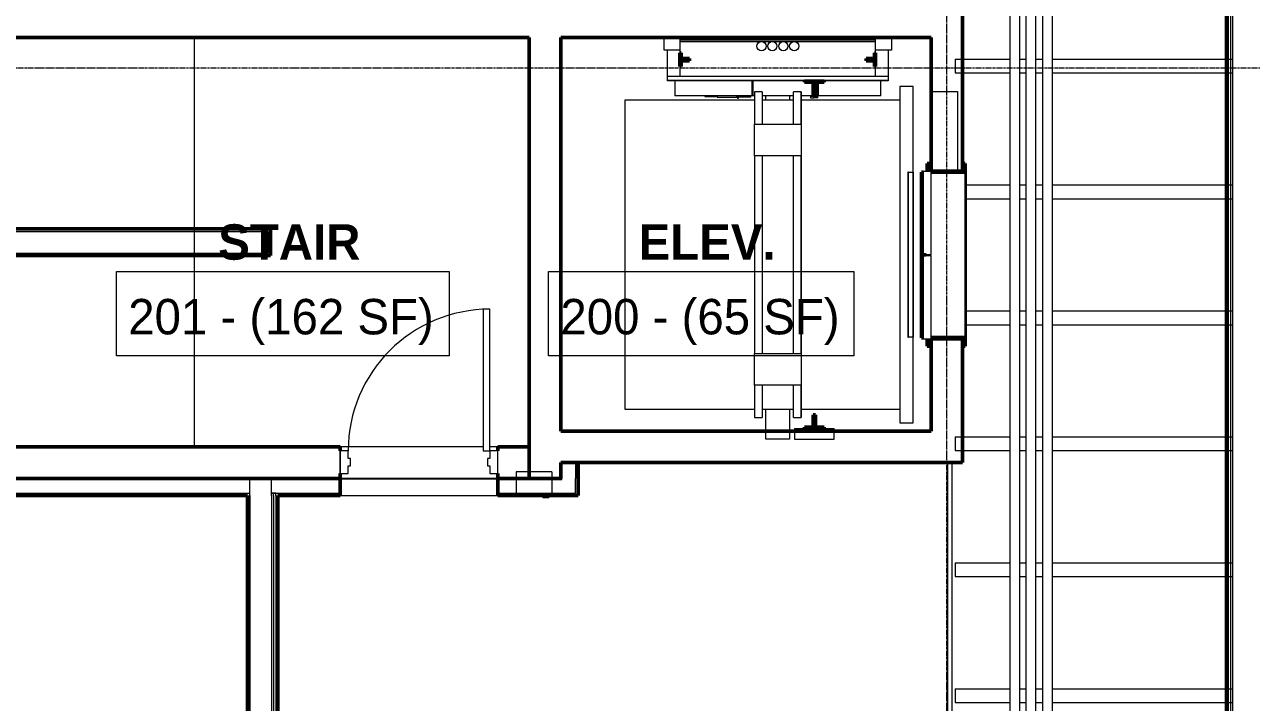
# Model space of a CAD drawing. Header units: inches. Extents: x -4218 to -1830, y 9767 to 12426.
# Drawn here: x -3715.5 to -3403.9, y 11374 to 11546.3 of the extents above; entities that cross this region are included whole.
import ezdxf

# ---------------------------------------------------------------- set-up
doc = ezdxf.new("R2010")
doc.units = ezdxf.units.IN
doc.header["$MEASUREMENT"] = 0
doc.linetypes.add('Grid Line 1_2_', pattern=[0.875, 0.5, -0.125, 0.125, -0.125])
for name, color, linetype, lineweight in [('0-1', 7, 'Continuous', 5), ('0-2', 10, 'Continuous', 9), ('A-AREA-IDEN', 2, 'Continuous', 9), ('A-DOOR-1', 10, 'Continuous', 9), ('A-DOOR-2', 50, 'Continuous', 20), ('A-DOOR-FRAM-3', 50, 'Continuous', 20), ('A-FLOR-1', 252, 'Continuous', 9), ('A-FLOR-2', 10, 'Continuous', 9), ('A-FLOR-3', 192, 'Continuous', 9), ('A-GENM-1', 252, 'Continuous', 9), ('A-GENM-2', 253, 'Continuous', 9), ('A-GENM-3', 7, 'Continuous', 50), ('A-GENM-4', 10, 'Continuous', 9), ('A-GENM-5', 254, 'Continuous', 9), ('A-WALL-1', 7, 'Continuous', 50), ('A-WALL-2', 250, 'Continuous', 13), ('A-WALL-3', 10, 'Continuous', 9), ('A-WALL-4', 252, 'Continuous', 9), ('A-WALL-5', 253, 'Continuous', 9), ('A-WALL-6', 254, 'Continuous', 9), ('E-FIRE-1', 10, 'Continuous', 9), ('E-FIRE-2', 252, 'Continuous', 9), ('E-FIRE-3', 253, 'Continuous', 9), ('G-IMPT-1', 10, 'Continuous', 9), ('I-WALL-1', 7, 'Continuous', 50), ('I-WALL-3', 252, 'Continuous', 9), ('P-PIPE-1', 10, 'Continuous', 9), ('Q-SPCQ-1', 10, 'Continuous', 9), ('S-BEAM', 12, 'Continuous', 9), ('S-GRID-1', 1, 'Grid Line 1_2_', 9)]:
    doc.layers.add(name, color=color, linetype=linetype, lineweight=lineweight)
doc.styles.add('Century Gothic', font='ufonts.com_century-gothic.ttf', dxfattribs={"height": 9})
doc.styles.add('Century Gothic_B', font='GOTHICB.TTF', dxfattribs={"height": 9})

# ---------------------------------------------------------------- blocks, each defined once
blk = doc.blocks.new('104416 - Fire Extinguishers - Wall - Class A - Light - 2A-2205784-BACKGROUND - RCP - 2ND FLOOR')
at = {"layer": 'E-FIRE-1'}
for p, q in [((13.19, 2.44), (13.19, 2.19)), ((23.19, 2.44), (13.19, 2.44)), ((23.19, 2.44), (13.19, 2.44)), ((13.19, 2.19), (13.19, 2.44)), ((14.41, 2.44), (14.41, 2.69)), ((15.91, 2.69), (14.44, 2.69)), ((14.44, 2.69), (14.44, 2.44)), ((15.91, 2.44), (15.91, 2.69)), ((15.94, 2.44), (15.94, 2.69)), ((23.19, 2.19), (23.19, 2.44)), ((23.19, 2.19), (23.19, 2.44))]:
    blk.add_line(p, q, dxfattribs=at)
at = {"layer": 'E-FIRE-2'}
for p, q in [((13.19, 2.19), (23.19, 2.19)), ((13.63, -2.15), (13.63, 2.19)), ((22.75, -3.81), (22.75, 2.19)), ((13.63, -3.81), (13.63, -2.19)), ((13.63, -3.81), (22.75, -3.81))]:
    blk.add_line(p, q, dxfattribs=at)
at = {"layer": 'E-FIRE-3'}
blk.add_line((22.75, 2.19), (13.63, 2.19), dxfattribs=at)
blk = doc.blocks.new('CTR - 1st Phase - Common Walls_rvt-1-BACKGROUND - RCP - 2ND FLOOR')
at = {"layer": 'A-WALL-1'}
for p, q in [((-3579.32, 11430.99), (-3579.32, 11434.99)), ((-3579.32, 11434.99), (-3574.95, 11434.99)), ((-3574.95, 11434.99), (-3574.95, 11430.99)), ((-3827.32, 11430.99), (-3635.32, 11430.99)), ((-3635.32, 11430.99), (-3635.32, 11426.61)), ((-3595.32, 11426.61), (-3595.32, 11430.99)), ((-3595.32, 11430.99), (-3579.32, 11430.99)), ((-3574.95, 11430.99), (-3574.95, 11427.24)), ((-3658.9, 11426.61), (-3827.32, 11426.61)), ((-3635.32, 11426.61), (-3651.15, 11426.61)), ((-3574.95, 11426.61), (-3595.32, 11426.61)), ((-3574.95, 11427.24), (-3574.95, 11426.61))]:
    blk.add_line(p, q, dxfattribs=at)
at = {"layer": 'A-WALL-2'}
for p, q in [((-3409.8, 11255.36), (-3409.8, 11647.86)), ((-3409.17, 11255.36), (-3409.17, 11647.24)), ((-3408.67, 11255.36), (-3408.67, 11646.74)), ((-3579.07, 11434.99), (-3579.07, 11430.99)), ((-3575.57, 11434.99), (-3575.57, 11430.99)), ((-3827.32, 11430.74), (-3658.27, 11430.74)), ((-3658.27, 11427.24), (-3658.27, 11430.74)), ((-3652.77, 11430.74), (-3658.27, 11430.74)), ((-3658.27, 11430.74), (-3652.77, 11430.74)), ((-3652.77, 11427.24), (-3652.77, 11430.74)), ((-3652.77, 11430.74), (-3635.32, 11430.74)), ((-3595.32, 11430.74), (-3579.07, 11430.74)), ((-3579.07, 11430.74), (-3579.07, 11430.99)), ((-3575.57, 11430.74), (-3575.57, 11430.99)), ((-3575.57, 11427.24), (-3575.57, 11430.74)), ((-3827.32, 11427.24), (-3658.27, 11427.24)), ((-3658.27, 11426.61), (-3658.27, 11427.24)), ((-3658.27, 11426.61), (-3658.27, 11370.36)), ((-3652.77, 11426.61), (-3652.77, 11427.24)), ((-3652.27, 11427.24), (-3652.77, 11427.24)), ((-3652.77, 11427.24), (-3652.27, 11427.24)), ((-3652.77, 11426.61), (-3652.77, 11370.36)), ((-3652.27, 11426.61), (-3652.27, 11427.24)), ((-3651.65, 11427.24), (-3652.27, 11427.24)), ((-3652.27, 11427.24), (-3651.65, 11427.24)), ((-3652.27, 11426.61), (-3652.27, 11370.36)), ((-3651.65, 11426.61), (-3651.65, 11427.24)), ((-3651.65, 11427.24), (-3635.32, 11427.24)), ((-3651.65, 11426.61), (-3651.65, 11370.36)), ((-3595.32, 11427.24), (-3575.57, 11427.24))]:
    blk.add_line(p, q, dxfattribs=at)
at = {"layer": 'A-WALL-3'}
for p, q in [((-3595.32, 11430.99), (-3635.32, 11430.99)), ((-3635.32, 11426.61), (-3595.32, 11426.61))]:
    blk.add_line(p, q, dxfattribs=at)
at = {"layer": 'A-WALL-4'}
for p, q in [((-3635.32, 11430.99), (-3635.32, 11426.61)), ((-3595.32, 11430.99), (-3595.32, 11426.61))]:
    blk.add_line(p, q, dxfattribs=at)
at = {"layer": 'A-WALL-5'}
for p, q in [((-3827.32, 11430.99), (-3590.7, 11430.99)), ((-3581.57, 11430.99), (-3579.32, 11430.99))]:
    blk.add_line(p, q, dxfattribs=at)
at = {"layer": 'A-WALL-6'}
blk.add_line((-3574.95, 11434.99), (-3579.32, 11434.99), dxfattribs=at)
at = {"layer": 'I-WALL-1'}
for p, q in [((-3410.3, 11255.36), (-3410.3, 11648.36)), ((-3658.9, 11370.36), (-3658.9, 11426.61)), ((-3651.15, 11426.61), (-3651.15, 11370.36))]:
    blk.add_line(p, q, dxfattribs=at)
at = {"layer": 'I-WALL-3'}
blk.add_line((-3410.3, 11256.26), (-3410.3, 11648.36), dxfattribs=at)
at = {"layer": 'P-PIPE-1'}
for p, q in [((-3465.19, 11026.52), (-3465.19, 11687.66)), ((-3462.81, 11687.66), (-3462.81, 11026.52)), ((-3461.19, 11026.52), (-3461.19, 11687.66)), ((-3458.81, 11687.66), (-3458.81, 11026.52)), ((-3456.94, 11026.52), (-3456.94, 11687.66)), ((-3454.57, 11687.66), (-3454.57, 11026.52))]:
    blk.add_line(p, q, dxfattribs=at)
at = {"layer": '0-2', "rotation": 180}
blk.add_blockref('104416 - Fire Extinguishers - Wall - Class A - Light - 2A-2205784-BACKGROUND - RCP - 2ND FLOOR', (-3567.95, 11428.8), dxfattribs=at)
blk = doc.blocks.new('Elevator Door-Center - 48_ x 84_-2010370-BACKGROUND - RCP - 2ND FLOOR')
at = {"layer": 'Q-SPCQ-1'}
for p, q in [((-4.03, 6), (-25.22, 6)), ((-25.22, 6), (-25.22, 4)), ((-25.22, 4), (-4.03, 4)), ((-4.03, 6), (-4.03, 4)), ((17.41, 6), (-3.78, 6)), ((-3.78, 6), (-3.78, 4)), ((-3.78, 4), (17.41, 4)), ((17.41, 6), (17.41, 4))]:
    blk.add_line(p, q, dxfattribs=at)
blk = doc.blocks.new('Otis_G2S_072320191620 - Duty_3500_Speed_150_Seismic_N_CabHeight_93_CabPanels_Y_EntHeight_84_CwtLoc_L2_CwtSafety_N_DoorHand_CO_OpeningType_Front_Glassback_N_FRSAME_NOH-2444874-BACKGROUND - RCP - 2ND FLOOR')
at = {"layer": 'G-IMPT-1'}
for p, q in [((7.47, 77.7), (86.21, 77.7)), ((7.47, 44.86), (7.47, 77.7)), ((86.21, 77.7), (86.21, 44.86)), ((91.02, 65.05), (87.2, 65.05)), ((87.2, 44.86), (87.2, 65.05)), ((100.99, 63.74), (100.99, 14.06)), ((101.36, 14.06), (101.36, 63.74)), ((101.43, 63.74), (101.43, 14.06)), ((87.2, 57.39), (87.06, 57.39)), ((87.06, 57.39), (87.06, 54.39)), ((87.2, 54.29), (86.86, 54.29)), ((86.86, 54.29), (86.86, 49.29)), ((87.06, 54.39), (87.2, 54.39)), ((87.2, 49.15), (86.61, 49.15)), ((86.61, 49.15), (86.61, 48.84)), ((86.61, 48.84), (87.2, 48.84)), ((86.86, 49.29), (87.2, 49.29)), ((87.2, 49.26), (86.86, 49.26)), ((86.86, 49.15), (86.86, 49.26)), ((86.86, 45.73), (86.86, 48.84)), ((13.69, 44.86), (5.5, 44.86)), ((5.5, 44.86), (5.5, 42.89)), ((13.69, 44.86), (5.5, 44.86)), ((21.69, 44.89), (13.69, 44.89)), ((13.69, 32.89), (13.69, 44.89)), ((21.69, 44.89), (21.69, 32.89)), ((71.99, 44.86), (21.69, 44.86)), ((71.99, 44.86), (21.69, 44.86)), ((79.99, 44.89), (71.99, 44.89)), ((71.99, 32.89), (71.99, 44.89)), ((79.99, 44.89), (79.99, 32.89)), ((88.18, 44.86), (79.99, 44.86)), ((88.18, 44.86), (79.99, 44.86)), ((86.86, 45.73), (87.2, 45.73)), ((89.83, 45.49), (87.27, 45.49)), ((87.27, 45.12), (87.27, 45.49)), ((87.27, 45.12), (89.83, 45.12)), ((88.18, 42.89), (88.18, 44.86)), ((91.02, 45.49), (89.83, 45.49)), ((89.83, 45.12), (89.83, 45.49)), ((89.83, 45.12), (91.02, 45.12)), ((98.74, 43.5), (98.99, 43.88)), ((98.99, 43.88), (99.37, 44.13)), ((99.37, 44.13), (99.81, 44.22)), ((99.81, 44.22), (100.26, 44.13)), ((100.26, 44.13), (100.64, 43.88)), ((100.64, 43.88), (100.89, 43.5)), ((13.69, 42.89), (5.5, 42.89)), ((7.47, 34.89), (7.47, 42.89)), ((71.99, 42.89), (21.69, 42.89)), ((88.18, 42.89), (79.99, 42.89)), ((86.21, 42.89), (86.21, 34.89)), ((87.2, 34.89), (87.2, 42.89)), ((98.65, 43.06), (98.74, 43.5)), ((98.74, 42.61), (98.65, 43.06)), ((98.65, 40.31), (98.74, 40.75)), ((98.99, 42.23), (98.74, 42.61)), ((98.74, 40.75), (98.99, 41.13)), ((99.37, 41.98), (98.99, 42.23)), ((98.99, 41.13), (99.37, 41.38)), ((99.81, 41.89), (99.37, 41.98)), ((99.37, 41.38), (99.81, 41.47)), ((100.26, 41.98), (99.81, 41.89)), ((99.81, 41.47), (100.26, 41.38)), ((100.64, 42.23), (100.26, 41.98)), ((100.26, 41.38), (100.64, 41.13)), ((100.89, 42.61), (100.64, 42.23)), ((100.64, 41.13), (100.89, 40.75)), ((100.89, 43.5), (100.98, 43.06)), ((100.98, 43.06), (100.89, 42.61)), ((100.89, 40.75), (100.98, 40.31)), ((98.74, 39.86), (98.65, 40.31)), ((98.65, 37.48), (98.74, 37.93)), ((98.74, 37.04), (98.65, 37.48)), ((98.99, 39.48), (98.74, 39.86)), ((98.74, 37.93), (98.99, 38.3)), ((99.37, 39.23), (98.99, 39.48)), ((98.99, 38.3), (99.37, 38.56)), ((99.81, 39.14), (99.37, 39.23)), ((99.37, 38.56), (99.81, 38.64)), ((100.26, 39.23), (99.81, 39.14)), ((99.81, 38.64), (100.26, 38.56)), ((100.64, 39.48), (100.26, 39.23)), ((100.26, 38.56), (100.64, 38.3)), ((100.89, 39.86), (100.64, 39.48)), ((100.64, 38.3), (100.89, 37.93)), ((100.98, 40.31), (100.89, 39.86)), ((100.89, 37.93), (100.98, 37.48)), ((100.98, 37.48), (100.89, 37.04)), ((5.5, 34.89), (5.5, 32.93)), ((5.5, 34.89), (13.69, 34.89)), ((21.69, 34.89), (71.99, 34.89)), ((79.99, 34.89), (88.18, 34.89)), ((88.18, 32.93), (88.18, 34.89)), ((98.65, 34.73), (98.74, 35.18)), ((98.74, 34.29), (98.65, 34.73)), ((98.99, 36.66), (98.74, 37.04)), ((98.74, 35.18), (98.99, 35.55)), ((98.99, 33.91), (98.74, 34.29)), ((99.37, 36.41), (98.99, 36.66)), ((98.99, 35.55), (99.37, 35.81)), ((99.81, 36.32), (99.37, 36.41)), ((99.37, 35.81), (99.81, 35.89)), ((100.26, 36.41), (99.81, 36.32)), ((99.81, 35.89), (100.26, 35.81)), ((100.64, 36.66), (100.26, 36.41)), ((100.26, 35.81), (100.64, 35.55)), ((100.89, 37.04), (100.64, 36.66)), ((100.64, 35.55), (100.89, 35.18)), ((100.89, 34.29), (100.64, 33.91)), ((100.89, 35.18), (100.98, 34.73)), ((100.98, 34.73), (100.89, 34.29)), ((13.69, 32.93), (5.5, 32.93)), ((5.5, 32.93), (13.69, 32.93)), ((7.47, 7.9), (7.47, 32.93)), ((13.69, 32.89), (21.69, 32.89)), ((71.99, 32.93), (21.69, 32.93)), ((21.69, 32.93), (71.99, 32.93)), ((71.99, 32.89), (79.99, 32.89)), ((88.18, 32.93), (79.99, 32.93)), ((79.99, 32.93), (88.18, 32.93)), ((86.21, 32.93), (86.21, 7.9)), ((87.2, 12.74), (87.2, 32.93)), ((99.37, 33.66), (98.99, 33.91)), ((99.81, 33.57), (99.37, 33.66)), ((100.26, 33.66), (99.81, 33.57)), ((100.64, 33.91), (100.26, 33.66)), ((87.16, 30.61), (86.71, 30.61)), ((86.71, 30.61), (86.71, 29.78)), ((86.71, 29.78), (87.16, 29.78)), ((87.16, 29.67), (86.71, 29.67)), ((86.71, 28.72), (86.71, 29.67)), ((86.71, 28.72), (87.16, 28.72)), ((87.16, 30.61), (87.16, 29.78)), ((87.16, 29.67), (87.16, 28.72)), ((89.83, 28.91), (87.27, 28.91)), ((87.27, 28.53), (87.27, 28.91)), ((87.27, 28.53), (89.83, 28.53)), ((90.65, 28.91), (89.83, 28.91)), ((89.83, 28.53), (89.83, 28.91)), ((89.83, 28.53), (90.65, 28.53)), ((91.02, 28.91), (90.96, 28.91)), ((90.96, 28.53), (91.02, 28.53)), ((87.2, 12.74), (91.02, 12.74)), ((7.47, 7.9), (4.09, 7.9)), ((4.09, 7.9), (4.09, 4.56)), ((86.21, 7.9), (7.47, 7.9)), ((89.59, 7.9), (86.21, 7.9)), ((89.59, 4.56), (89.59, 7.9)), ((4.09, 4.56), (25.84, 4.56)), ((67.84, 5.85), (25.84, 5.85)), ((25.84, 5.85), (25.84, 5.75)), ((25.84, 5.75), (67.84, 5.75)), ((25.84, 4.57), (25.84, 5.75)), ((67.84, 4.57), (25.84, 4.57)), ((25.84, 4.56), (67.84, 4.56)), ((67.84, 5.75), (67.84, 5.85)), ((67.84, 5.75), (67.84, 4.57)), ((67.84, 4.56), (89.59, 4.56))]:
    blk.add_line(p, q, dxfattribs=at)
blk = doc.blocks.new('Otis_G2S_072320191620 - Otis_G2S_072320191620-2295120-BACKGROUND - RCP - 2ND FLOOR')
at = {"layer": 'A-GENM-1'}
for p, q in [((102, 67.78), (102, 63.74)), ((0, 35.9), (0, 41.9)), ((0, 41.9), (2, 41.9)), ((102, 41.9), (102, 35.9)), ((2, 35.9), (0, 35.9)), ((2, 34.63), (0, 34.63)), ((0, 34.63), (0, 24.63)), ((0, 24.63), (2, 24.63)), ((102, 14.06), (102, 10.02)), ((68.06, 0), (88.31, 0)), ((88.31, 0), (88.31, -6.69)), ((25.53, -8), (25.69, -7.93)), ((88.31, -6.69), (67.94, -6.69)), ((67.94, -7.93), (68.06, -7.99))]:
    blk.add_line(p, q, dxfattribs=at)
at = {"layer": 'A-GENM-2'}
for p, q in [((102, 67.78), (102, 63.74)), ((102, 41.9), (102, 39.09)), ((102, 39.09), (102, 38.71)), ((102, 38.71), (102, 35.9)), ((102, 14.06), (102, 10.02)), ((67.94, 0), (68.06, 0))]:
    blk.add_line(p, q, dxfattribs=at)
at = {"layer": 'A-GENM-3'}
for p, q in [((94.66, 63.43), (94.66, 63.74)), ((94.66, 63.74), (98.16, 63.74)), ((96.1, 63.43), (94.66, 63.43)), ((96.1, 61.3), (96.1, 63.43)), ((98.16, 63.43), (96.72, 63.43)), ((96.72, 63.43), (96.72, 61.3)), ((98.16, 63.74), (98.16, 63.43)), ((96.72, 61.3), (96.1, 61.3)), ((2.66, 27.13), (2.66, 32.13)), ((2.66, 32.13), (2.97, 32.13)), ((2.97, 32.13), (2.97, 29.94)), ((90.65, 29.94), (90.65, 32.13)), ((90.65, 32.13), (90.96, 32.13)), ((90.96, 32.13), (90.96, 27.13)), ((2.97, 29.94), (6.16, 29.94)), ((6.16, 29.31), (2.97, 29.31)), ((2.97, 29.31), (2.97, 27.13)), ((6.16, 29.94), (6.16, 29.31)), ((87.46, 29.31), (87.46, 29.94)), ((87.46, 29.94), (90.65, 29.94)), ((90.65, 29.31), (87.46, 29.31)), ((90.65, 27.13), (90.65, 29.31)), ((2.97, 27.13), (2.66, 27.13)), ((90.96, 27.13), (90.65, 27.13)), ((96.1, 16.5), (96.72, 16.5)), ((96.1, 14.37), (96.1, 16.5)), ((96.72, 16.5), (96.72, 14.37)), ((94.66, 14.06), (94.66, 14.37)), ((94.66, 14.37), (96.1, 14.37)), ((98.16, 14.06), (94.66, 14.06)), ((96.72, 14.37), (98.16, 14.37)), ((98.16, 14.37), (98.16, 14.06)), ((23.6, 0.96), (25.44, 0.96)), ((23.6, 0.25), (23.6, 0.96)), ((23.73, 0.25), (23.6, 0.25)), ((25.44, 0.83), (23.73, 0.83)), ((23.73, 0.83), (23.73, 0.25)), ((25.69, 2), (25.69, 2.41)), ((25.69, 2.41), (46.81, 2.41)), ((46.81, 1.25), (46.62, 1.25)), ((46.81, 2.41), (67.81, 2.41)), ((46.81, 1.25), (46.81, 2.41)), ((46.81, 2.41), (46.81, 1.25)), ((46.87, 1.25), (46.81, 1.25)), ((67.81, 2.41), (67.81, 2)), ((68.06, 0.96), (70.02, 0.96)), ((69.9, 0.83), (68.06, 0.83)), ((69.9, 0.25), (69.9, 0.83)), ((70.02, 0.25), (69.9, 0.25)), ((70.02, 0.96), (70.02, 0.25)), ((25.69, -8.52), (25.69, 0)), ((25.81, 0), (25.81, -8.64)), ((67.81, -8.64), (67.81, 0)), ((67.94, 0), (67.94, -8.52)), ((23.6, -8.64), (23.6, -8)), ((23.6, -8), (23.73, -8)), ((25.81, -8.64), (23.6, -8.64)), ((23.73, -8), (23.73, -8.52)), ((23.73, -8.52), (25.69, -8.52)), ((70.02, -8.64), (67.81, -8.64)), ((67.94, -8.52), (69.9, -8.52)), ((69.9, -8.52), (69.9, -8)), ((69.9, -8), (70.02, -8)), ((70.02, -8), (70.02, -8.64))]:
    blk.add_line(p, q, dxfattribs=at)
at = {"layer": 'A-GENM-4'}
for p, q in [((91.02, 10.91), (91.02, 66.89)), ((91.02, 66.89), (91.21, 66.89)), ((91.21, 66.89), (91.21, 10.91)), ((91.21, 66.89), (92.16, 66.89)), ((92.16, 66.89), (92.16, 10.91)), ((92.16, 66.89), (98.85, 66.89)), ((98.85, 63.74), (98.85, 67.78)), ((98.85, 67.78), (101.8, 67.78)), ((101.8, 67.78), (102, 67.78)), ((101.8, 63.74), (101.8, 67.78)), ((102, 66.89), (102, 63.94)), ((102, 66.89), (102, 63.94)), ((98.85, 63.74), (92.16, 63.74)), ((101.8, 63.74), (98.85, 63.74)), ((102, 63.74), (101.8, 63.74)), ((102, 63.94), (102, 63.74)), ((102, 63.94), (102, 63.74)), ((102, 63.94), (102, 63.74)), ((102, 63.94), (102, 63.74)), ((2, 41.9), (7.47, 41.9)), ((86.21, 41.9), (87.2, 41.9)), ((101.43, 41.9), (102, 41.9)), ((7.47, 35.9), (2, 35.9)), ((2.3, 34.63), (2, 34.63)), ((2.68, 34.63), (2.3, 34.63)), ((2.3, 34.63), (2.3, 24.63)), ((2.68, 34.63), (2.68, 32.13)), ((87.2, 35.9), (86.21, 35.9)), ((102, 35.9), (101.43, 35.9)), ((2.99, 32.13), (2.99, 29.94)), ((2.99, 29.31), (2.99, 27.13)), ((6.18, 29.94), (6.18, 29.31)), ((2.68, 27.13), (2.68, 24.63)), ((2, 24.63), (2.3, 24.63)), ((2.3, 24.63), (2.68, 24.63)), ((92.16, 14.06), (94.66, 14.06)), ((98.16, 14.06), (98.85, 14.06)), ((98.85, 10.02), (98.85, 14.06)), ((98.85, 14.06), (101.8, 14.06)), ((101.8, 14.06), (102, 14.06)), ((101.8, 10.02), (101.8, 14.06)), ((102, 14.06), (102, 13.86)), ((102, 14.06), (102, 13.86)), ((102, 14.06), (102, 13.86)), ((102, 14.06), (102, 13.86)), ((102, 13.86), (102, 10.91)), ((102, 13.86), (102, 10.91)), ((91.21, 10.91), (91.02, 10.91)), ((92.16, 10.91), (91.21, 10.91)), ((98.85, 10.91), (92.16, 10.91)), ((101.8, 10.02), (98.85, 10.02)), ((102, 10.02), (101.8, 10.02)), ((46.62, 0.96), (46.87, 0.96)), ((23.81, -8.89), (23.81, -8.64)), ((23.81, -8.89), (23.81, -8.77)), ((23.81, -8.77), (69.81, -8.77)), ((69.81, -8.89), (23.81, -8.89)), ((69.81, -8.89), (23.81, -8.89)), ((24.37, -8.52), (25.53, -8)), ((25.81, -8.64), (67.81, -8.64)), ((67.81, -8.64), (25.81, -8.64)), ((68.09, -8), (69.25, -8.52)), ((69.81, -8.64), (69.81, -8.89)), ((69.81, -8.77), (69.81, -8.89))]:
    blk.add_line(p, q, dxfattribs=at)
at = {"layer": 'A-GENM-5'}
for p, q in [((102, 67.78), (102, 66.89)), ((102, 67.78), (102, 66.89)), ((102, 66.89), (102, 63.94)), ((102, 66.89), (102, 63.74)), ((102, 63.94), (102, 63.74)), ((102, 39.09), (102, 38.71)), ((102, 14.06), (102, 13.86)), ((102, 14.06), (102, 10.91)), ((102, 13.86), (102, 10.91)), ((102, 10.91), (102, 10.02)), ((102, 10.91), (102, 10.02))]:
    blk.add_line(p, q, dxfattribs=at)
blk.add_blockref('Otis_G2S_072320191620 - Duty_3500_Speed_150_Seismic_N_CabHeight_93_CabPanels_Y_EntHeight_84_CwtLoc_L2_CwtSafety_N_DoorHand_CO_OpeningType_Front_Glassback_N_FRSAME_NOH-2444874-BACKGROUND - RCP - 2ND FLOOR', (0, 0))
blk = doc.blocks.new('HOLLOW METAL - STAIR DOOR 3-0 x 7-0-2453423-BACKGROUND - RCP - 2ND FLOOR')
at = {"layer": 'A-DOOR-1'}
blk.add_arc((18, 3.25), 36, 90, 180, dxfattribs=at)
at = {"layer": 'A-DOOR-2'}
for p, q in [((18, 39.25), (16.25, 39.25)), ((16.25, 39.25), (16.25, 3.25)), ((18, 3.25), (18, 39.25)), ((16.25, 3.25), (18, 3.25))]:
    blk.add_line(p, q, dxfattribs=at)
at = {"layer": 'A-DOOR-FRAM-3'}
for p, q in [((-18, 3.25), (-20, 3.25)), ((-20, 3.25), (-20, -2.5)), ((-18, 1.3125), (-18, 3.25)), ((18, 3.25), (18, 1.3125)), ((20, 3.25), (18, 3.25)), ((20, -2.5), (20, 3.25)), ((-17.375, 1.3125), (-18, 1.3125)), ((-17.375, -0.5625), (-17.375, 1.3125)), ((18, 1.3125), (17.375, 1.3125)), ((17.375, 1.3125), (17.375, -0.5625)), ((-20, -2.5), (-18, -2.5)), ((-18, -2.5), (-18, -0.5625)), ((-18, -0.5625), (-17.375, -0.5625)), ((17.375, -0.5625), (18, -0.5625)), ((18, -0.5625), (18, -2.5)), ((18, -2.5), (20, -2.5))]:
    blk.add_line(p, q, dxfattribs=at)
blk = doc.blocks.new('CTR - 1st Phase -Stairs _ Elevators_rvt-1-BACKGROUND - RCP - 2ND FLOOR')
at = {"layer": 'A-FLOR-1'}
for p, q in [((-3672.32, 11542.99), (-3587.32, 11542.99)), ((-3587.32, 11542.99), (-3587.32, 11438.99)), ((-3672.32, 11487.61), (-3672.32, 11494.36)), ((-3599.07, 11438.99), (-3672.32, 11438.99)), ((-3587.32, 11438.99), (-3597.32, 11438.99))]:
    blk.add_line(p, q, dxfattribs=at)
at = {"layer": 'A-FLOR-2'}
for p, q in [((-3672.32, 11494.36), (-3672.32, 11542.99)), ((-3672.32, 11438.99), (-3672.32, 11487.61))]:
    blk.add_line(p, q, dxfattribs=at)
at = {"layer": 'A-WALL-1'}
for p, q in [((-3477.32, 11550.99), (-3477.32, 11542.99)), ((-3587.32, 11542.99), (-3819.32, 11542.99)), ((-3587.32, 11430.99), (-3587.32, 11542.99)), ((-3485.32, 11542.99), (-3579.32, 11542.99)), ((-3579.32, 11542.99), (-3579.32, 11442.99)), ((-3485.32, 11509.05), (-3485.32, 11542.99)), ((-3477.32, 11542.99), (-3477.32, 11509.05)), ((-3477.32, 11509.05), (-3485.32, 11509.05)), ((-3485.32, 11442.99), (-3485.32, 11466.43)), ((-3485.32, 11466.43), (-3477.32, 11466.43)), ((-3477.32, 11466.43), (-3477.32, 11434.99)), ((-3579.32, 11442.99), (-3485.32, 11442.99)), ((-3819.32, 11438.99), (-3635.32, 11438.99)), ((-3635.32, 11438.99), (-3635.32, 11437.99)), ((-3595.32, 11437.99), (-3595.32, 11438.99)), ((-3595.32, 11438.99), (-3587.32, 11438.99)), ((-3587.32, 11438.99), (-3587.32, 11430.99)), ((-3485.32, 11434.99), (-3579.32, 11434.99)), ((-3579.32, 11434.99), (-3579.32, 11430.99)), ((-3477.32, 11434.99), (-3485.32, 11434.99)), ((-3635.32, 11430.99), (-3827.32, 11430.99)), ((-3635.32, 11432.24), (-3635.32, 11430.99)), ((-3595.32, 11430.99), (-3595.32, 11432.24)), ((-3587.32, 11430.99), (-3595.32, 11430.99)), ((-3579.32, 11430.99), (-3587.32, 11430.99))]:
    blk.add_line(p, q, dxfattribs=at)
at = {"layer": 'A-WALL-2'}
for p, q in [((-3770.7, 11493.74), (-3653.7, 11493.74)), ((-3653.7, 11493.74), (-3653.7, 11488.24)), ((-3770.7, 11488.24), (-3653.7, 11488.24))]:
    blk.add_line(p, q, dxfattribs=at)
at = {"layer": 'A-WALL-3'}
for p, q in [((-3477.32, 11508.93), (-3477.32, 11509.05)), ((-3477.32, 11466.43), (-3477.32, 11466.68)), ((-3599.07, 11438.99), (-3635.32, 11438.99)), ((-3595.32, 11438.99), (-3597.32, 11438.99)), ((-3635.32, 11430.99), (-3595.32, 11430.99))]:
    blk.add_line(p, q, dxfattribs=at)
at = {"layer": 'A-WALL-4'}
for p, q in [((-3485.32, 11509.05), (-3485.32, 11508.93)), ((-3477.32, 11509.05), (-3485.32, 11509.05)), ((-3485.32, 11466.68), (-3485.32, 11466.43)), ((-3477.32, 11466.43), (-3485.32, 11466.43)), ((-3635.32, 11437.99), (-3635.32, 11438.99)), ((-3595.32, 11437.99), (-3595.32, 11438.99)), ((-3635.32, 11430.99), (-3635.32, 11432.24)), ((-3595.32, 11430.99), (-3595.32, 11432.24))]:
    blk.add_line(p, q, dxfattribs=at)
at = {"layer": 'A-WALL-5'}
for p, q in [((-3635.32, 11432.24), (-3635.32, 11437.99)), ((-3595.32, 11432.24), (-3595.32, 11437.99))]:
    blk.add_line(p, q, dxfattribs=at)
at = {"layer": 'I-WALL-1'}
for p, q in [((-3771.32, 11494.36), (-3653.07, 11494.36)), ((-3653.07, 11494.36), (-3653.07, 11493.74)), ((-3653.07, 11493.74), (-3653.07, 11488.24)), ((-3653.07, 11487.61), (-3771.32, 11487.61)), ((-3653.07, 11488.24), (-3653.07, 11487.61))]:
    blk.add_line(p, q, dxfattribs=at)
at = {"layer": '0-2'}
for name, p, rotation in [('Otis_G2S_072320191620 - Otis_G2S_072320191620-2295120-BACKGROUND - RCP - 2ND FLOOR', (-3485.32, 11440.99), 89.99999999998951), ('Elevator Door-Center - 48_ x 84_-2010370-BACKGROUND - RCP - 2ND FLOOR', (-3481.32, 11491.64), 90.0000000000186)]:
    blk.add_blockref(name, p, dxfattribs=dict(at, rotation=rotation))
blk.add_blockref('HOLLOW METAL - STAIR DOOR 3-0 x 7-0-2453423-BACKGROUND - RCP - 2ND FLOOR', (-3615.32, 11434.74), dxfattribs=at)
blk = doc.blocks.new('Dimension Lumber - LVL - 3_5X5_5-V184-BACKGROUND - RCP - 2ND FLOOR')
at = {"layer": 'S-BEAM'}
for p, q in [((-35.77, 1.75), (-35.77, -1.75)), ((-35.77, 1.75), (-33.88, 1.75)), ((-33.88, 1.75), (-21.73, 1.75)), ((-19.36, 1.75), (-17.73, 1.75)), ((-15.36, 1.75), (-13.49, 1.75)), ((-11.12, 1.75), (33.15, 1.75)), ((33.15, 1.75), (34.78, 1.75)), ((-35.77, -1.75), (-33.88, -1.75)), ((-33.88, -1.75), (-21.73, -1.75)), ((-19.36, -1.75), (-17.73, -1.75)), ((-15.36, -1.75), (-13.49, -1.75)), ((-11.12, -1.75), (33.15, -1.75)), ((33.15, -1.75), (34.78, -1.75))]:
    blk.add_line(p, q, dxfattribs=at)
blk = doc.blocks.new('Dimension Lumber - LVL - 3_5X5_5-V185-BACKGROUND - RCP - 2ND FLOOR')
at = {"layer": 'S-BEAM'}
for p, q in [((-32.98, 1.75), (-21.73, 1.75)), ((-19.36, 1.75), (-17.73, 1.75)), ((-15.36, 1.75), (-13.49, 1.75)), ((-11.12, 1.75), (33.15, 1.75)), ((33.15, 1.75), (34.78, 1.75)), ((-32.98, -1.75), (-21.73, -1.75)), ((-19.36, -1.75), (-17.73, -1.75)), ((-15.36, -1.75), (-13.49, -1.75)), ((-11.12, -1.75), (33.15, -1.75)), ((33.15, -1.75), (34.78, -1.75))]:
    blk.add_line(p, q, dxfattribs=at)
blk = doc.blocks.new('Dimension Lumber - LVL - 3_5X5_5-V186-BACKGROUND - RCP - 2ND FLOOR')
at = {"layer": 'S-BEAM'}
for p, q in [((-32.98, 1.75), (-21.73, 1.75)), ((-19.36, 1.75), (-17.73, 1.75)), ((-15.36, 1.75), (-13.49, 1.75)), ((-11.12, 1.75), (33.15, 1.75)), ((33.15, 1.75), (34.78, 1.75)), ((-32.98, -1.75), (-21.73, -1.75)), ((-19.36, -1.75), (-17.73, -1.75)), ((-15.36, -1.75), (-13.49, -1.75)), ((-11.12, -1.75), (33.15, -1.75)), ((33.15, -1.75), (34.78, -1.75))]:
    blk.add_line(p, q, dxfattribs=at)
blk = doc.blocks.new('Dimension Lumber - LVL - 3_5X5_5-V187-BACKGROUND - RCP - 2ND FLOOR')
at = {"layer": 'S-BEAM'}
for p, q in [((-35.77, 1.75), (-35.77, -1.75)), ((-35.77, 1.75), (-33.87, 1.75)), ((-33.87, 1.75), (-21.73, 1.75)), ((-19.36, 1.75), (-17.73, 1.75)), ((-15.36, 1.75), (-13.49, 1.75)), ((-11.12, 1.75), (33.15, 1.75)), ((33.15, 1.75), (34.78, 1.75)), ((-35.77, -1.75), (-33.87, -1.75)), ((-33.87, -1.75), (-21.73, -1.75)), ((-19.36, -1.75), (-17.73, -1.75)), ((-15.36, -1.75), (-13.49, -1.75)), ((-11.12, -1.75), (33.15, -1.75)), ((33.15, -1.75), (34.78, -1.75))]:
    blk.add_line(p, q, dxfattribs=at)
blk = doc.blocks.new('Dimension Lumber - LVL - 3_5X5_5-V188-BACKGROUND - RCP - 2ND FLOOR')
at = {"layer": 'S-BEAM'}
for p, q in [((-35.77, 1.75), (-35.77, -1.75)), ((-35.77, 1.75), (-21.74, 1.75)), ((-19.36, 1.75), (-17.74, 1.75)), ((-15.36, 1.75), (-13.5, 1.75)), ((-11.12, 1.75), (33.15, 1.75)), ((33.15, 1.75), (34.78, 1.75)), ((-35.77, -1.75), (-21.74, -1.75)), ((-19.36, -1.75), (-17.74, -1.75)), ((-15.36, -1.75), (-13.5, -1.75)), ((-11.12, -1.75), (33.15, -1.75)), ((33.15, -1.75), (34.78, -1.75))]:
    blk.add_line(p, q, dxfattribs=at)

msp = doc.modelspace()

# ---------------------------------------------------------------- linework, layer by layer
at = {"layer": 'A-AREA-IDEN', "flags": 128}
for points in [[(-3692.17, 11483.58), (-3607.67, 11483.58), (-3607.67, 11462.09), (-3692.17, 11462.09)], [(-3582.43, 11483.58), (-3504.92, 11483.58), (-3504.92, 11462.09), (-3582.43, 11462.09)]]:
    msp.add_lwpolyline(points, close=True, dxfattribs=at)
at = {"layer": 'A-FLOR-3'}
for p, q in [((-3408.67, 11256.26), (-3408.67, 11646.74)), ((-3409.92, 11566.04), (-3409.92, 11537.54)), ((-3477.32, 11537.54), (-3477.32, 11550.99)), ((-3477.32, 11509.08), (-3477.32, 11534.04)), ((-3409.92, 11534.04), (-3409.92, 11505.54)), ((-3409.92, 11502.04), (-3409.92, 11473.54)), ((-3409.92, 11470.04), (-3409.92, 11441.54)), ((-3477.32, 11441.54), (-3477.32, 11466.52)), ((-3477.32, 11434.99), (-3477.32, 11438.04)), ((-3409.92, 11438.04), (-3409.92, 11409.54)), ((-3579.32, 11430.99), (-3579.32, 11434.99)), ((-3579.32, 11434.99), (-3481.17, 11434.99)), ((-3481.17, 11434.99), (-3481.17, 11369.87)), ((-3479.92, 11026.52), (-3479.92, 11434.99)), ((-3479.92, 11434.99), (-3477.32, 11434.99)), ((-3851.85, 11430.89), (-3590.7, 11430.89)), ((-3581.57, 11430.89), (-3579.32, 11430.89)), ((-3579.32, 11430.89), (-3579.32, 11430.99)), ((-3409.92, 11406.04), (-3409.92, 11377.54))]:
    msp.add_line(p, q, dxfattribs=at)
at = {"layer": 'S-GRID-1'}
for p, q in [((-3481.32, 9836.18), (-3481.32, 12376.81)), ((-1830.2, 11535.19), (-4168.71, 11535.19))]:
    msp.add_line(p, q, dxfattribs=at)

# ---------------------------------------------------------------- block references
at = {"layer": '0-1'}
for name in ['CTR - 1st Phase - Common Walls_rvt-1-BACKGROUND - RCP - 2ND FLOOR', 'CTR - 1st Phase -Stairs _ Elevators_rvt-1-BACKGROUND - RCP - 2ND FLOOR']:
    msp.add_blockref(name, (0, 0), dxfattribs=at)
at = {"layer": 'S-BEAM'}
for name, p in [('Dimension Lumber - LVL - 3_5X5_5-V184-BACKGROUND - RCP - 2ND FLOOR', (-3443.45, 11535.79)), ('Dimension Lumber - LVL - 3_5X5_5-V185-BACKGROUND - RCP - 2ND FLOOR', (-3443.45, 11503.79)), ('Dimension Lumber - LVL - 3_5X5_5-V186-BACKGROUND - RCP - 2ND FLOOR', (-3443.45, 11471.79)), ('Dimension Lumber - LVL - 3_5X5_5-V187-BACKGROUND - RCP - 2ND FLOOR', (-3443.45, 11439.79)), ('Dimension Lumber - LVL - 3_5X5_5-V188-BACKGROUND - RCP - 2ND FLOOR', (-3443.45, 11407.79)), ('Dimension Lumber - LVL - 3_5X5_5-V188-BACKGROUND - RCP - 2ND FLOOR', (-3443.45, 11375.79))]:
    msp.add_blockref(name, p, dxfattribs=at)

# ---------------------------------------------------------------- texts
at = {"layer": 'A-AREA-IDEN', "char_height": 9, "attachment_point": 1}
for s, insert, width, style in [('STAIR', (-3666.31, 11495.55), 39.39, 'Century Gothic_B'), ('ELEV.', (-3559.55, 11495.55), 38.178, 'Century Gothic_B'), ('201 - (162 SF)', (-3689.17, 11476.58), 94.839, 'Century Gothic'), ('200 - (65 SF)', (-3579.43, 11476.58), 86.355, 'Century Gothic')]:
    msp.add_mtext(s, dxfattribs=dict(at, insert=insert, width=width, style=style))

doc.saveas('drawing.dxf')
